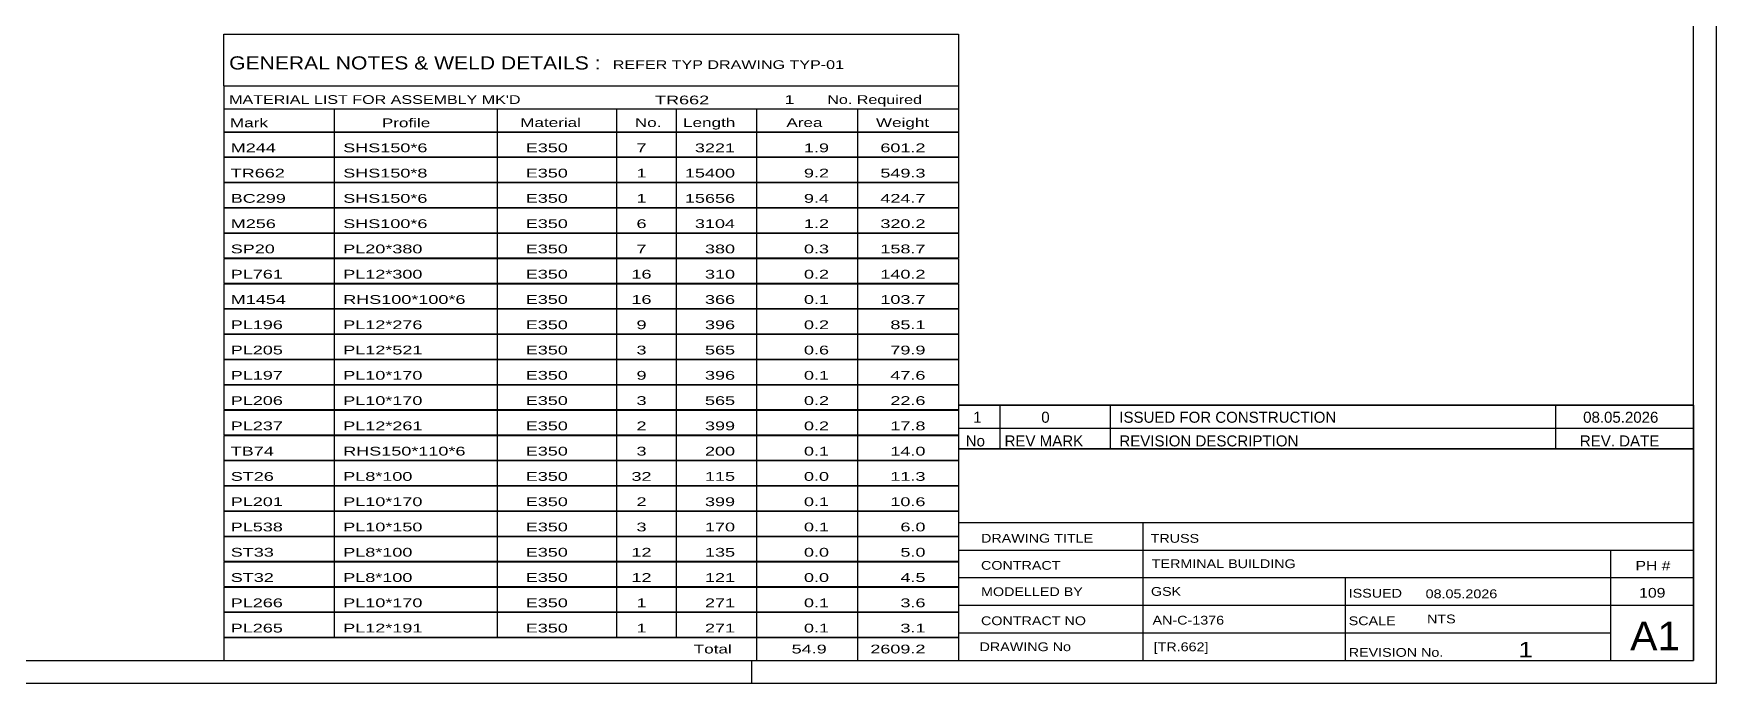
# Model space of a CAD drawing. Header units: millimetres. Extents: x 0 to 841, y -266 to 594.
# Drawn here: x 474.6 to 841, y 0 to 141.4 of the extents above; entities that cross this region are included whole.
import ezdxf

# ---------------------------------------------------------------- set-up
doc = ezdxf.new("R2010")
doc.units = ezdxf.units.MM
doc.styles.add('Arial Narrow', font='ARIALN.TTF', dxfattribs={"height": 0.2})

# ---------------------------------------------------------------- blocks, each defined once
blk = doc.blocks.new('Unknown-317311845-1115')
at = {"color": 5, "linetype": 'Continuous'}
for p, q in [((841, 0), (841, 594)), ((836, 5), (836, 589)), ((5, 5), (836, 5)), ((631, 0), (631, 5)), ((0, 0), (841, 0))]:
    blk.add_line(p, q, dxfattribs=at)
blk = doc.blocks.new('Unknown-317311845-29027')
at = {"color": 7, "linetype": 'Continuous'}
for p, q in [((676, 51.05), (676, 5)), ((676, 51.05), (836, 51.05)), ((836, 51), (836, 5)), ((676, 35), (836, 35)), ((716.14, 35), (716.14, 5)), ((676, 29), (836, 29)), ((818, 5.05), (818, 29.05)), ((676, 23), (836, 23)), ((760.14, 23), (760.14, 5)), ((676, 17), (836, 17)), ((676, 11), (818, 11)), ((676, 5), (836, 5))]:
    blk.add_line(p, q, dxfattribs=at)
at = {"color": 7, "style": 'Arial Narrow'}
for s, height, width, p in [('DRAWING TITLE', 1.9089, 1.425378, (680.88, 30.61)), ('TRUSS', 1.909, 1.425378, (717.81, 30.59)), ('CONTRACT', 1.909, 1.425378, (680.88, 24.71)), ('TERMINAL BUILDING', 1.9089, 1.425378, (718.06, 25.07)), ('MODELLED BY', 1.9089, 1.425378, (680.88, 18.98)), ('GSK', 1.909, 1.425378, (717.88, 19.04)), ('ISSUED', 1.909, 1.425378, (760.94, 18.64)), ('08.05.2026', 1.909, 1.425378, (777.69, 18.52)), ('AN-C-1376', 1.909, 1.425378, (718.23, 12.78)), ('CONTRACT NO', 1.9089, 1.425378, (680.88, 12.66)), ('SCALE', 1.909, 1.425378, (760.94, 12.65)), ('A1', 6.204, 1.25, (822.24, 7.2)), ('DRAWING No', 1.909, 1.425378, (680.56, 7)), ('[TR.662]', 1.909, 1.425378, (718.46, 6.99)), ('REVISION No.', 1.9089, 1.425378, (760.94, 5.77)), ('1', 3.34, 1.5, (797.91, 5.68))]:
    blk.add_text(s, height=height, dxfattribs=dict(at, width=width)).set_placement(p)
at = {"color": 7, "linetype": 'Continuous', "style": 'Arial Narrow'}
for s, height, width, p in [('PH #', 2.1, 1.42538, (823.4, 24.55)), ('109', 2.1, 1.42538, (824.19, 18.65)), ('NTS', 1.909, 1.425378, (778, 13.05))]:
    blk.add_text(s, height=height, dxfattribs=dict(at, width=width)).set_placement(p)
blk = doc.blocks.new('Unknown-317311845-29028')
at = {"color": 7, "linetype": 'Continuous'}
for p, q in [((516, 141.25), (676, 141.25)), ((516, 130), (516, 141.25)), ((676, 141.25), (676, 130)), ((516, 130), (676, 130)), ((516, 130), (516, 125)), ((676, 130), (676, 125)), ((516, 125), (676, 125)), ((516, 125), (516, 120)), ((540, 125), (540, 120)), ((575.5, 125), (575.5, 120)), ((601.5, 125), (601.5, 120)), ((614.5, 125), (614.5, 120)), ((632, 125), (632, 120)), ((654, 125), (654, 120)), ((676, 125), (676, 120)), ((516, 120), (676, 120)), ((516, 119.95), (516, 114.55)), ((516, 119.95), (676, 119.95)), ((540, 120), (540, 114.5)), ((575.5, 120), (575.5, 114.5)), ((601.5, 120), (601.5, 114.5)), ((614.5, 120), (614.5, 114.5)), ((632, 120), (632, 114.5)), ((654, 120), (654, 114.5)), ((676, 119.95), (676, 114.55)), ((516, 114.55), (676, 114.55)), ((516, 114.45), (516, 109.05)), ((516, 114.45), (676, 114.45)), ((540, 114.5), (540, 109)), ((575.5, 114.5), (575.5, 109)), ((601.5, 114.5), (601.5, 109)), ((614.5, 114.5), (614.5, 109)), ((632, 114.5), (632, 109)), ((654, 114.5), (654, 109)), ((676, 114.45), (676, 109.05)), ((516, 109.05), (676, 109.05)), ((516, 108.95), (516, 103.55)), ((516, 108.95), (676, 108.95)), ((540, 109), (540, 103.5)), ((575.5, 109), (575.5, 103.5)), ((601.5, 109), (601.5, 103.5)), ((614.5, 109), (614.5, 103.5)), ((632, 109), (632, 103.5)), ((654, 109), (654, 103.5)), ((676, 108.95), (676, 103.55)), ((516, 103.55), (676, 103.55)), ((516, 103.45), (516, 98.05)), ((516, 103.45), (676, 103.45)), ((540, 103.5), (540, 98)), ((575.5, 103.5), (575.5, 98)), ((601.5, 103.5), (601.5, 98)), ((614.5, 103.5), (614.5, 98)), ((632, 103.5), (632, 98)), ((654, 103.5), (654, 98)), ((676, 103.45), (676, 98.05)), ((516, 98.05), (676, 98.05)), ((516, 97.95), (516, 92.55)), ((516, 97.95), (676, 97.95)), ((540, 98), (540, 92.5)), ((575.5, 98), (575.5, 92.5)), ((601.5, 98), (601.5, 92.5)), ((614.5, 98), (614.5, 92.5)), ((632, 98), (632, 92.5)), ((654, 98), (654, 92.5)), ((676, 97.95), (676, 92.55)), ((516, 92.55), (676, 92.55)), ((516, 92.45), (516, 87.05)), ((516, 92.45), (676, 92.45)), ((540, 92.5), (540, 87)), ((575.5, 92.5), (575.5, 87)), ((601.5, 92.5), (601.5, 87)), ((614.5, 92.5), (614.5, 87)), ((632, 92.5), (632, 87)), ((654, 92.5), (654, 87)), ((676, 92.45), (676, 87.05)), ((516, 87.05), (676, 87.05)), ((516, 86.95), (516, 81.55)), ((516, 86.95), (676, 86.95)), ((540, 87), (540, 81.5)), ((575.5, 87), (575.5, 81.5)), ((601.5, 87), (601.5, 81.5)), ((614.5, 87), (614.5, 81.5)), ((632, 87), (632, 81.5)), ((654, 87), (654, 81.5)), ((676, 86.95), (676, 81.55)), ((516, 81.55), (676, 81.55)), ((516, 81.45), (516, 76.05)), ((516, 81.45), (676, 81.45)), ((540, 81.5), (540, 76)), ((575.5, 81.5), (575.5, 76)), ((601.5, 81.5), (601.5, 76)), ((614.5, 81.5), (614.5, 76)), ((632, 81.5), (632, 76)), ((654, 81.5), (654, 76)), ((676, 81.45), (676, 76.05)), ((516, 76.05), (676, 76.05)), ((516, 75.95), (516, 70.55)), ((516, 75.95), (676, 75.95)), ((540, 76), (540, 70.5)), ((575.5, 76), (575.5, 70.5)), ((601.5, 76), (601.5, 70.5)), ((614.5, 76), (614.5, 70.5)), ((632, 76), (632, 70.5)), ((654, 76), (654, 70.5)), ((676, 75.95), (676, 70.55)), ((516, 70.55), (676, 70.55)), ((516, 70.45), (516, 65.05)), ((516, 70.45), (676, 70.45)), ((540, 70.5), (540, 65)), ((575.5, 70.5), (575.5, 65)), ((601.5, 70.5), (601.5, 65)), ((614.5, 70.5), (614.5, 65)), ((632, 70.5), (632, 65)), ((654, 70.5), (654, 65)), ((676, 70.45), (676, 65.05)), ((516, 65.05), (676, 65.05)), ((516, 64.95), (516, 59.55)), ((516, 64.95), (676, 64.95)), ((540, 65), (540, 59.5)), ((575.5, 65), (575.5, 59.5)), ((601.5, 65), (601.5, 59.5)), ((614.5, 65), (614.5, 59.5)), ((632, 65), (632, 59.5)), ((654, 65), (654, 59.5)), ((676, 64.95), (676, 59.55)), ((516, 59.55), (676, 59.55)), ((516, 59.45), (516, 54.05)), ((516, 59.45), (676, 59.45)), ((540, 59.5), (540, 54)), ((575.5, 59.5), (575.5, 54)), ((601.5, 59.5), (601.5, 54)), ((614.5, 59.5), (614.5, 54)), ((632, 59.5), (632, 54)), ((654, 59.5), (654, 54)), ((676, 59.45), (676, 54.05)), ((516, 54.05), (676, 54.05)), ((516, 53.95), (516, 48.55)), ((516, 53.95), (676, 53.95)), ((540, 54), (540, 48.5)), ((575.5, 54), (575.5, 48.5)), ((601.5, 54), (601.5, 48.5)), ((614.5, 54), (614.5, 48.5)), ((632, 54), (632, 48.5)), ((654, 54), (654, 48.5)), ((676, 53.95), (676, 48.55)), ((516, 48.55), (676, 48.55)), ((516, 48.45), (516, 43.05)), ((516, 48.45), (676, 48.45)), ((540, 48.5), (540, 43)), ((575.5, 48.5), (575.5, 43)), ((601.5, 48.5), (601.5, 43)), ((614.5, 48.5), (614.5, 43)), ((632, 48.5), (632, 43)), ((654, 48.5), (654, 43)), ((676, 48.45), (676, 43.05)), ((516, 43.05), (676, 43.05)), ((516, 42.95), (516, 37.55)), ((516, 42.95), (676, 42.95)), ((540, 43), (540, 37.5)), ((575.5, 43), (575.5, 37.5)), ((601.5, 43), (601.5, 37.5)), ((614.5, 43), (614.5, 37.5)), ((632, 43), (632, 37.5)), ((654, 43), (654, 37.5)), ((676, 42.95), (676, 37.55)), ((516, 37.55), (676, 37.55)), ((516, 37.45), (516, 32.05)), ((516, 37.45), (676, 37.45)), ((540, 37.5), (540, 32)), ((575.5, 37.5), (575.5, 32)), ((601.5, 37.5), (601.5, 32)), ((614.5, 37.5), (614.5, 32)), ((632, 37.5), (632, 32)), ((654, 37.5), (654, 32)), ((676, 37.45), (676, 32.05)), ((516, 32.05), (676, 32.05)), ((516, 31.95), (516, 26.55)), ((516, 31.95), (676, 31.95)), ((540, 32), (540, 26.5)), ((575.5, 32), (575.5, 26.5)), ((601.5, 32), (601.5, 26.5)), ((614.5, 32), (614.5, 26.5)), ((632, 32), (632, 26.5)), ((654, 32), (654, 26.5)), ((676, 31.95), (676, 26.55)), ((516, 26.55), (676, 26.55)), ((516, 26.45), (516, 21.05)), ((516, 26.45), (676, 26.45)), ((540, 26.5), (540, 21)), ((575.5, 26.5), (575.5, 21)), ((601.5, 26.5), (601.5, 21)), ((614.5, 26.5), (614.5, 21)), ((632, 26.5), (632, 21)), ((654, 26.5), (654, 21)), ((676, 26.45), (676, 21.05)), ((516, 21.05), (676, 21.05)), ((516, 20.95), (516, 15.55)), ((516, 20.95), (676, 20.95)), ((540, 21), (540, 15.5)), ((575.5, 21), (575.5, 15.5)), ((601.5, 21), (601.5, 15.5)), ((614.5, 21), (614.5, 15.5)), ((632, 21), (632, 15.5)), ((654, 21), (654, 15.5)), ((676, 20.95), (676, 15.55)), ((516, 15.55), (676, 15.55)), ((516, 15.45), (516, 10.05)), ((516, 15.45), (676, 15.45)), ((540, 15.5), (540, 10)), ((575.5, 15.5), (575.5, 10)), ((601.5, 15.5), (601.5, 10)), ((614.5, 15.5), (614.5, 10)), ((632, 15.5), (632, 10)), ((654, 15.5), (654, 10)), ((676, 15.45), (676, 10.05)), ((516, 10.05), (676, 10.05)), ((516, 10), (676, 10)), ((516, 10), (516, 5)), ((632, 10), (632, 5)), ((654, 10), (654, 5)), ((676, 10), (676, 5)), ((516, 5), (676, 5))]:
    blk.add_line(p, q, dxfattribs=at)
at = {"color": 7, "style": 'Arial Narrow'}
for s, height, width, p in [('GENERAL NOTES & WELD DETAILS :', 2.8633, 1.4, (517.15, 133.56)), ('REFER TYP DRAWING TYP-01', 1.9089, 1.6, (600.7, 133.66)), ("MATERIAL LIST FOR ASSEMBLY MK'D", 1.9089, 1.6, (517.15, 126.06)), ('TR662', 1.909, 1.794707, (609.9, 125.97)), ('1', 1.91, 1.794707, (638.08, 126.06)), ('No. Required', 1.9089, 1.6, (647.41, 126.06)), ('Mark', 1.909, 1.7, (517.34, 121)), ('Profile', 1.909, 1.7, (550.41, 121)), ('Material', 1.909, 1.7, (580.54, 121.06)), ('No.', 1.909, 1.7, (605.5, 121.06)), ('Length', 1.909, 1.7, (616, 121.06)), ('Area', 1.909, 1.7, (638.5, 121.06)), ('Weight', 1.909, 1.7, (658, 121.06))]:
    blk.add_text(s, height=height, dxfattribs=dict(at, width=width)).set_placement(p)
at = {"color": 7, "linetype": 'Continuous', "style": 'Arial Narrow'}
for s, height, width, p in [('M244', 1.909, 1.794707, (517.5, 115.56)), ('SHS150*6', 1.909, 1.794707, (542, 115.56)), ('E350', 1.909, 1.794707, (581.74, 115.56)), ('7', 1.91, 1.794707, (605.86, 115.56)), ('3221', 1.909, 1.794707, (618.58, 115.56)), ('1.9', 1.909, 1.794707, (642.32, 115.56)), ('601.2', 1.909, 1.794707, (658.96, 115.56)), ('TR662', 1.909, 1.794707, (517.5, 110.06)), ('SHS150*8', 1.909, 1.794707, (542, 110.06)), ('E350', 1.909, 1.794707, (581.74, 110.06)), ('1', 1.91, 1.794707, (605.86, 110.06)), ('15400', 1.909, 1.794707, (616.4, 110.06)), ('9.2', 1.909, 1.794707, (642.32, 110.06)), ('549.3', 1.909, 1.794707, (658.96, 110.06)), ('BC299', 1.909, 1.794707, (517.5, 104.56)), ('SHS150*6', 1.909, 1.794707, (542, 104.56)), ('E350', 1.909, 1.794707, (581.74, 104.56)), ('1', 1.91, 1.794707, (605.86, 104.56)), ('15656', 1.909, 1.794707, (616.4, 104.56)), ('9.4', 1.909, 1.794707, (642.32, 104.56)), ('424.7', 1.909, 1.794707, (658.96, 104.56)), ('M256', 1.909, 1.794707, (517.5, 99.06)), ('SHS100*6', 1.909, 1.794707, (542, 99.06)), ('E350', 1.909, 1.794707, (581.74, 99.06)), ('6', 1.91, 1.794707, (605.86, 99.06)), ('3104', 1.909, 1.794707, (618.58, 99.06)), ('1.2', 1.909, 1.794707, (642.32, 99.06)), ('320.2', 1.909, 1.794707, (658.96, 99.06)), ('SP20', 1.909, 1.794707, (517.5, 93.56)), ('PL20*380', 1.909, 1.794707, (542, 93.56)), ('E350', 1.909, 1.794707, (581.74, 93.56)), ('7', 1.91, 1.794707, (605.86, 93.56)), ('380', 1.909, 1.794707, (620.77, 93.56)), ('0.3', 1.909, 1.794707, (642.32, 93.56)), ('158.7', 1.909, 1.794707, (658.96, 93.56)), ('PL761', 1.909, 1.794707, (517.5, 88.06)), ('PL12*300', 1.909, 1.794707, (542, 88.06)), ('E350', 1.909, 1.794707, (581.74, 88.06)), ('16', 1.909, 1.794707, (604.76, 88.06)), ('310', 1.909, 1.794707, (620.77, 88.06)), ('0.2', 1.909, 1.794707, (642.32, 88.06)), ('140.2', 1.909, 1.794707, (658.96, 88.06)), ('M1454', 1.909, 1.794707, (517.5, 82.56)), ('RHS100*100*6', 1.9089, 1.794707, (542, 82.56)), ('E350', 1.909, 1.794707, (581.74, 82.56)), ('16', 1.909, 1.794707, (604.76, 82.56)), ('366', 1.909, 1.794707, (620.77, 82.56)), ('0.1', 1.909, 1.794707, (642.32, 82.56)), ('103.7', 1.909, 1.794707, (658.96, 82.56)), ('PL196', 1.909, 1.794707, (517.5, 77.06)), ('PL12*276', 1.909, 1.794707, (542, 77.06)), ('E350', 1.909, 1.794707, (581.74, 77.06)), ('9', 1.91, 1.794707, (605.86, 77.06)), ('396', 1.909, 1.794707, (620.77, 77.06)), ('0.2', 1.909, 1.794707, (642.32, 77.06)), ('85.1', 1.909, 1.794707, (661.14, 77.06)), ('PL205', 1.909, 1.794707, (517.5, 71.56)), ('PL12*521', 1.909, 1.794707, (542, 71.56)), ('E350', 1.909, 1.794707, (581.74, 71.56)), ('3', 1.91, 1.794707, (605.86, 71.56)), ('565', 1.909, 1.794707, (620.77, 71.56)), ('0.6', 1.909, 1.794707, (642.32, 71.56)), ('79.9', 1.909, 1.794707, (661.14, 71.56)), ('PL197', 1.909, 1.794707, (517.5, 66.06)), ('PL10*170', 1.909, 1.794707, (542, 66.06)), ('E350', 1.909, 1.794707, (581.74, 66.06)), ('9', 1.91, 1.794707, (605.86, 66.06)), ('396', 1.909, 1.794707, (620.77, 66.06)), ('0.1', 1.909, 1.794707, (642.32, 66.06)), ('47.6', 1.909, 1.794707, (661.14, 66.06)), ('PL206', 1.909, 1.794707, (517.5, 60.56)), ('PL10*170', 1.909, 1.794707, (542, 60.56)), ('E350', 1.909, 1.794707, (581.74, 60.56)), ('3', 1.91, 1.794707, (605.86, 60.56)), ('565', 1.909, 1.794707, (620.77, 60.56)), ('0.2', 1.909, 1.794707, (642.32, 60.56)), ('22.6', 1.909, 1.794707, (661.14, 60.56)), ('PL237', 1.909, 1.794707, (517.5, 55.06)), ('PL12*261', 1.909, 1.794707, (542, 55.06)), ('E350', 1.909, 1.794707, (581.74, 55.06)), ('2', 1.91, 1.794707, (605.86, 55.06)), ('399', 1.909, 1.794707, (620.77, 55.06)), ('0.2', 1.909, 1.794707, (642.32, 55.06)), ('17.8', 1.909, 1.794707, (661.14, 55.06)), ('TB74', 1.909, 1.794707, (517.5, 49.56)), ('RHS150*110*6', 1.9089, 1.794707, (542, 49.56)), ('E350', 1.909, 1.794707, (581.74, 49.56)), ('3', 1.91, 1.794707, (605.86, 49.56)), ('200', 1.909, 1.794707, (620.77, 49.56)), ('0.1', 1.909, 1.794707, (642.32, 49.56)), ('14.0', 1.909, 1.794707, (661.14, 49.56)), ('ST26', 1.909, 1.794707, (517.5, 44.06)), ('PL8*100', 1.909, 1.794707, (542, 44.06)), ('E350', 1.909, 1.794707, (581.74, 44.06)), ('32', 1.909, 1.794707, (604.76, 44.06)), ('115', 1.909, 1.794707, (620.77, 44.06)), ('0.0', 1.909, 1.794707, (642.32, 44.06)), ('11.3', 1.909, 1.794707, (661.14, 44.06)), ('PL201', 1.909, 1.794707, (517.5, 38.56)), ('PL10*170', 1.909, 1.794707, (542, 38.56)), ('E350', 1.909, 1.794707, (581.74, 38.56)), ('2', 1.91, 1.794707, (605.86, 38.56)), ('399', 1.909, 1.794707, (620.77, 38.56)), ('0.1', 1.909, 1.794707, (642.32, 38.56)), ('10.6', 1.909, 1.794707, (661.14, 38.56)), ('PL538', 1.909, 1.794707, (517.5, 33.06)), ('PL10*150', 1.909, 1.794707, (542, 33.06)), ('E350', 1.909, 1.794707, (581.74, 33.06)), ('3', 1.91, 1.794707, (605.86, 33.06)), ('170', 1.909, 1.794707, (620.77, 33.06)), ('0.1', 1.909, 1.794707, (642.32, 33.06)), ('6.0', 1.909, 1.794707, (663.33, 33.06)), ('ST33', 1.909, 1.794707, (517.5, 27.56)), ('PL8*100', 1.909, 1.794707, (542, 27.56)), ('E350', 1.909, 1.794707, (581.74, 27.56)), ('12', 1.909, 1.794707, (604.76, 27.56)), ('135', 1.909, 1.794707, (620.77, 27.56)), ('0.0', 1.909, 1.794707, (642.32, 27.56)), ('5.0', 1.909, 1.794707, (663.33, 27.56)), ('ST32', 1.909, 1.794707, (517.5, 22.06)), ('PL8*100', 1.909, 1.794707, (542, 22.06)), ('E350', 1.909, 1.794707, (581.74, 22.06)), ('12', 1.909, 1.794707, (604.76, 22.06)), ('121', 1.909, 1.794707, (620.77, 22.06)), ('0.0', 1.909, 1.794707, (642.32, 22.06)), ('4.5', 1.909, 1.794707, (663.33, 22.06)), ('PL266', 1.909, 1.794707, (517.5, 16.56)), ('PL10*170', 1.909, 1.794707, (542, 16.56)), ('E350', 1.909, 1.794707, (581.74, 16.56)), ('1', 1.91, 1.794707, (605.86, 16.56)), ('271', 1.909, 1.794707, (620.77, 16.56)), ('0.1', 1.909, 1.794707, (642.32, 16.56)), ('3.6', 1.909, 1.794707, (663.33, 16.56)), ('PL265', 1.909, 1.794707, (517.5, 11.06)), ('PL12*191', 1.909, 1.794707, (542, 11.06)), ('E350', 1.909, 1.794707, (581.74, 11.06)), ('1', 1.91, 1.794707, (605.86, 11.06)), ('271', 1.909, 1.794707, (620.77, 11.06)), ('0.1', 1.909, 1.794707, (642.32, 11.06)), ('3.1', 1.909, 1.794707, (663.33, 11.06)), ('Total', 1.909, 1.7, (618.33, 6.5)), ('54.9', 1.909, 1.794707, (639.64, 6.5)), ('2609.2', 1.909, 1.794707, (656.77, 6.5))]:
    blk.add_text(s, height=height, dxfattribs=dict(at, width=width)).set_placement(p)
blk = doc.blocks.new('Unknown-317311845-29030')
at = {"color": 7, "linetype": 'Continuous'}
for p, q in [((676, 60.55), (836, 60.55)), ((836, 60.55), (676, 60.55)), ((676, 60.55), (676, 55.55)), ((685, 60.55), (685, 55.55)), ((709, 60.55), (709, 55.55)), ((806, 60.55), (806, 55.55)), ((836, 60.55), (836, 55.55)), ((676, 55.55), (836, 55.55)), ((676, 55.55), (676, 51.05)), ((676, 55.55), (836, 55.55)), ((685, 55.55), (685, 51.05)), ((709, 55.55), (709, 51.05)), ((806, 55.55), (806, 51.05)), ((836, 55.55), (836, 51.05)), ((836, 51.05), (676, 51.05))]:
    blk.add_line(p, q, dxfattribs=at)
at = {"color": 7, "linetype": 'Continuous', "style": 'Arial Narrow'}
for s, height, width, p in [('1', 2.39, 1.196471, (679.16, 56.7)), ('0', 2.39, 1.196471, (694, 56.7)), ('ISSUED FOR CONSTRUCTION', 2.3861, 1.196471, (711, 56.7)), ('08.05.2026', 2.386, 1.196471, (812, 56.7)), ('No', 2.386, 1.2, (677.54, 51.55)), ('REV MARK', 2.386, 1.2, (686, 51.55)), ('REVISION DESCRIPTION', 2.3861, 1.2, (711, 51.55)), ('REV. DATE', 2.386, 1.2, (811.28, 51.55))]:
    blk.add_text(s, height=height, dxfattribs=dict(at, width=width)).set_placement(p)

msp = doc.modelspace()

# ---------------------------------------------------------------- block references
for name in ['Unknown-317311845-1115', 'Unknown-317311845-29028', 'Unknown-317311845-29030', 'Unknown-317311845-29027']:
    msp.add_blockref(name, (0, 0))

doc.saveas('drawing.dxf')
